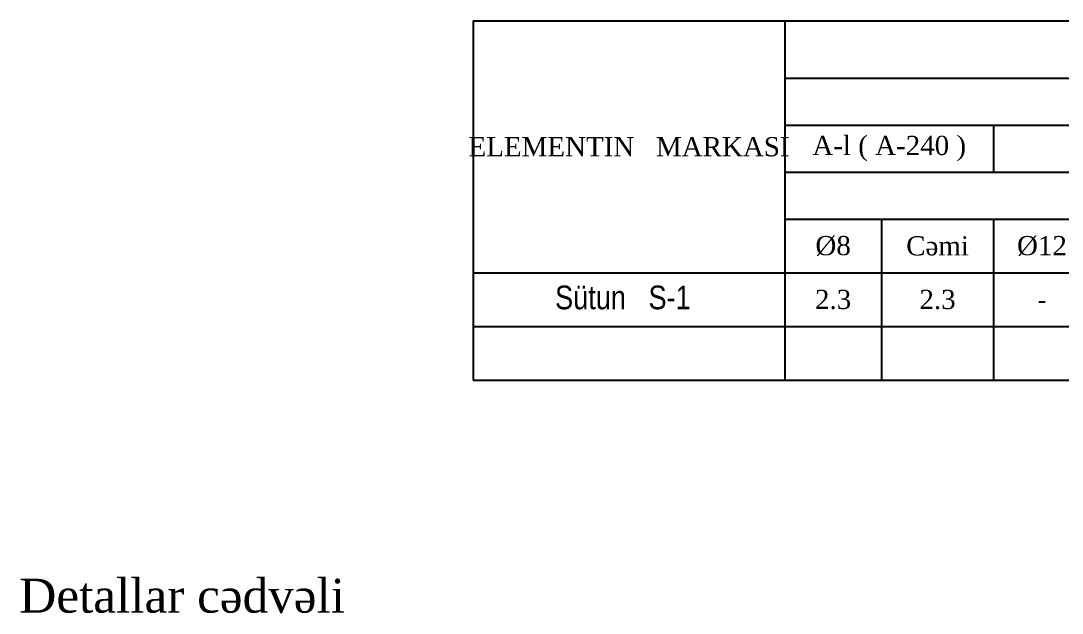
# Model space of a CAD drawing. Header units: millimetres. Extents: x -149347 to 251215, y -2929184 to -2541447.
# Drawn here: x -66399 to -54999, y -2721498 to -2715015 of the extents above; entities that cross this region are included whole.
import ezdxf

# ---------------------------------------------------------------- set-up
doc = ezdxf.new("R2010")
doc.units = ezdxf.units.MM
doc.linetypes.add('0', pattern=[0])
doc.layers.add('KON cedvel', color=7, linetype='0', lineweight=15)
doc.styles.add('style6', font='ARIALN.TTF', dxfattribs={"height": 300})
doc.styles.add('Times New  Roman', font='times.ttf')

# ---------------------------------------------------------------- blocks, each defined once
blk = doc.blocks.new('*T208')
at = {"layer": 'KON cedvel', "color": 0, "linetype": 'ByBlock', "lineweight": -2, "ltscale": 15, "transparency": 16777216}
for p, q in [((0, 0), (17657, 0)), ((0, 0), (0, -3932)), ((3410, 0), (3410, -3932)), ((16430, 0), (16430, -3932)), ((17657, 0), (17657, -3932)), ((3410, -626), (16430, -626)), ((3410, -1141), (16430, -1141)), ((5696, -1141), (5696, -1656)), ((3410, -1656), (16430, -1656)), ((3410, -2170), (16430, -2170)), ((4469, -2170), (4469, -3932)), ((5696, -2170), (5696, -3932)), ((6755, -2170), (6755, -3932)), ((7802, -2170), (7802, -3932)), ((8872, -2170), (8872, -3932)), ((9931, -2170), (9931, -3932)), ((10990, -2170), (10990, -3932)), ((12049, -2170), (12049, -3932)), ((13108, -2170), (13108, -3932)), ((14166, -2170), (14166, -3932)), ((15225, -2170), (15225, -3932)), ((0, -2758), (17657, -2758)), ((0, -3345), (17657, -3345)), ((0, -3932), (17657, -3932))]:
    blk.add_line(p, q, dxfattribs=at)
at = {"layer": 'KON cedvel', "color": 0, "lineweight": 15, "ltscale": 15, "transparency": 16777216, "attachment_point": 5, "style": 'Times New  Roman'}
for s, insert, char_height, width in [('ARMATUR MƏMULATLARI', (9920, -313), 209.93, 13011.43), ('ARMATURUN SINFI', (9920, -884), 209.93, 13011.43), ('YEKUN                  kq', (17043, -1379), 209.93, 1218.39), ('{\\fTimes New Roman|b0|i0|c238|p18;A-l ( A-240 )}', (4553, -1398), 209.93, 2277.23), ('ELEMENTIN   MARKASI', (1705, -1379), 209.93, 3401.66), ('{\\fTimes New Roman|b0|i0|c238|p18;A}500C', (11063, -1398), 209.93, 10725.8), ('ГОСТ {\\fTimes New Roman|b0|i0|c238|p18;34028}-20{\\fTimes New Roman|b0|i0|c238|p18;1}6', (9920, -1913), 209.93, 13011.43), ('{\\fTimes New Roman|b0|i0|c238|p18;%%C}8', (3939, -2464), 209.93, 1050.44), ('{\\fTimes New Roman|b0|i0|c238|p18;Cəmi}', (5082, -2464), 209.93, 1218.39), ('{\\fTimes New Roman|b0|i0|c238|p18;%%C}1{\\fTimes New Roman|b0|i0|c238|p18;2}', (6225, -2464), 209.93, 1050.44), ('{\\fTimes New Roman|b0|i0|c238|p18;%%C}1{\\fTimes New Roman|b0|i0|c238|p18;4}', (7278, -2464), 209.93, 1039.36), ('{\\fTimes New Roman|b0|i0|c238|p18;%%C16}', (8337, -2464), 209.93, 1061.53), ('{\\fTimes New Roman|b0|i0|c238|p18;%%C18}', (9402, -2464), 209.93, 1050.44), ('{\\fTimes New Roman|b0|i0|c238|p18;%%C20}', (10460, -2464), 209.93, 1050.44), ('{\\fTimes New Roman|b0|i0|c238|p18;%%C22}', (11519, -2464), 209.93, 1050.44), ('{\\fTimes New Roman|b0|i0|c238|p18;%%C25}', (12578, -2464), 209.93, 1050.44), ('{\\fTimes New Roman|b0|i0|c238|p18;%%C28}', (13637, -2464), 209.93, 1050.44), ('{\\fTimes New Roman|b0|i0|c238|p18;%%C32}', (14696, -2464), 209.93, 1050.44), ('CƏ{\\fTimes New Roman|b0|i0|c238|p18;Mİ}', (15828, -2464), 209.93, 1196.22), ('{\\C1;2.3}', (3939, -3051), 209.9, 1052.26), ('{\\C1;2.3}', (5082, -3051), 209.9, 1220.2), ('{\\C1;164.9}', (12578, -3051), 184.74, 1050.44), ('{\\C1;164.9}', (15828, -3051), 209.93, 1196.22), ('{\\C1;167.2}', (17043, -3051), 209.93, 1218.39), ('{\\fTimes New Roman|b0|i0|c238|p18;\\C1;-}', (6225, -3051), 184.74, 1050.44), ('{\\fTimes New Roman|b0|i0|c238|p18;\\C1;-}', (7278, -3051), 184.74, 1039.36), ('{\\fTimes New Roman|b0|i0|c238|p18;\\C1;-}', (8337, -3051), 184.74, 1061.53), ('{\\fTimes New Roman|b0|i0|c238|p18;\\C1;-}', (9402, -3051), 184.74, 1050.44), ('{\\fTimes New Roman|b0|i0|c238|p18;\\C1;-}', (10460, -3051), 184.74, 1050.44), ('{\\fTimes New Roman|b0|i0|c238|p18;\\C1;-}', (11519, -3051), 184.74, 1050.44), ('{\\fTimes New Roman|b0|i0|c238|p18;\\C1;-}', (13637, -3051), 184.74, 1050.44), ('{\\fTimes New Roman|b0|i0|c238|p18;\\C1;-}', (14696, -3051), 184.74, 1050.44)]:
    blk.add_mtext(s, dxfattribs=dict(at, insert=insert, char_height=char_height, width=width))

msp = doc.modelspace()

# ---------------------------------------------------------------- block references
msp.add_blockref('*T208', (-61445.0717, -2715015.3721))

# ---------------------------------------------------------------- texts
at = {"lineweight": 20, "insert": (-61833.64136, -2717912.85324), "char_height": 287.8229766, "width": 6574.2971601, "attachment_point": 1, "style": 'style6'}
msp.add_mtext('{\\fArial Narrow|b0|i0|c238|p34;              \\H0.9x;Sütun   S-1}', dxfattribs=at)
at = {"color": 7, "lineweight": 5, "ltscale": 15, "insert": (-66414.69684, -2721121.19035), "char_height": 371.2475441, "width": 3498.2809002, "attachment_point": 1, "style": 'Times New  Roman'}
msp.add_mtext('{\\fTimes New Roman|b0|i0|c238|p18;Detallar cədvəli}', dxfattribs=at)

doc.saveas('drawing.dxf')
